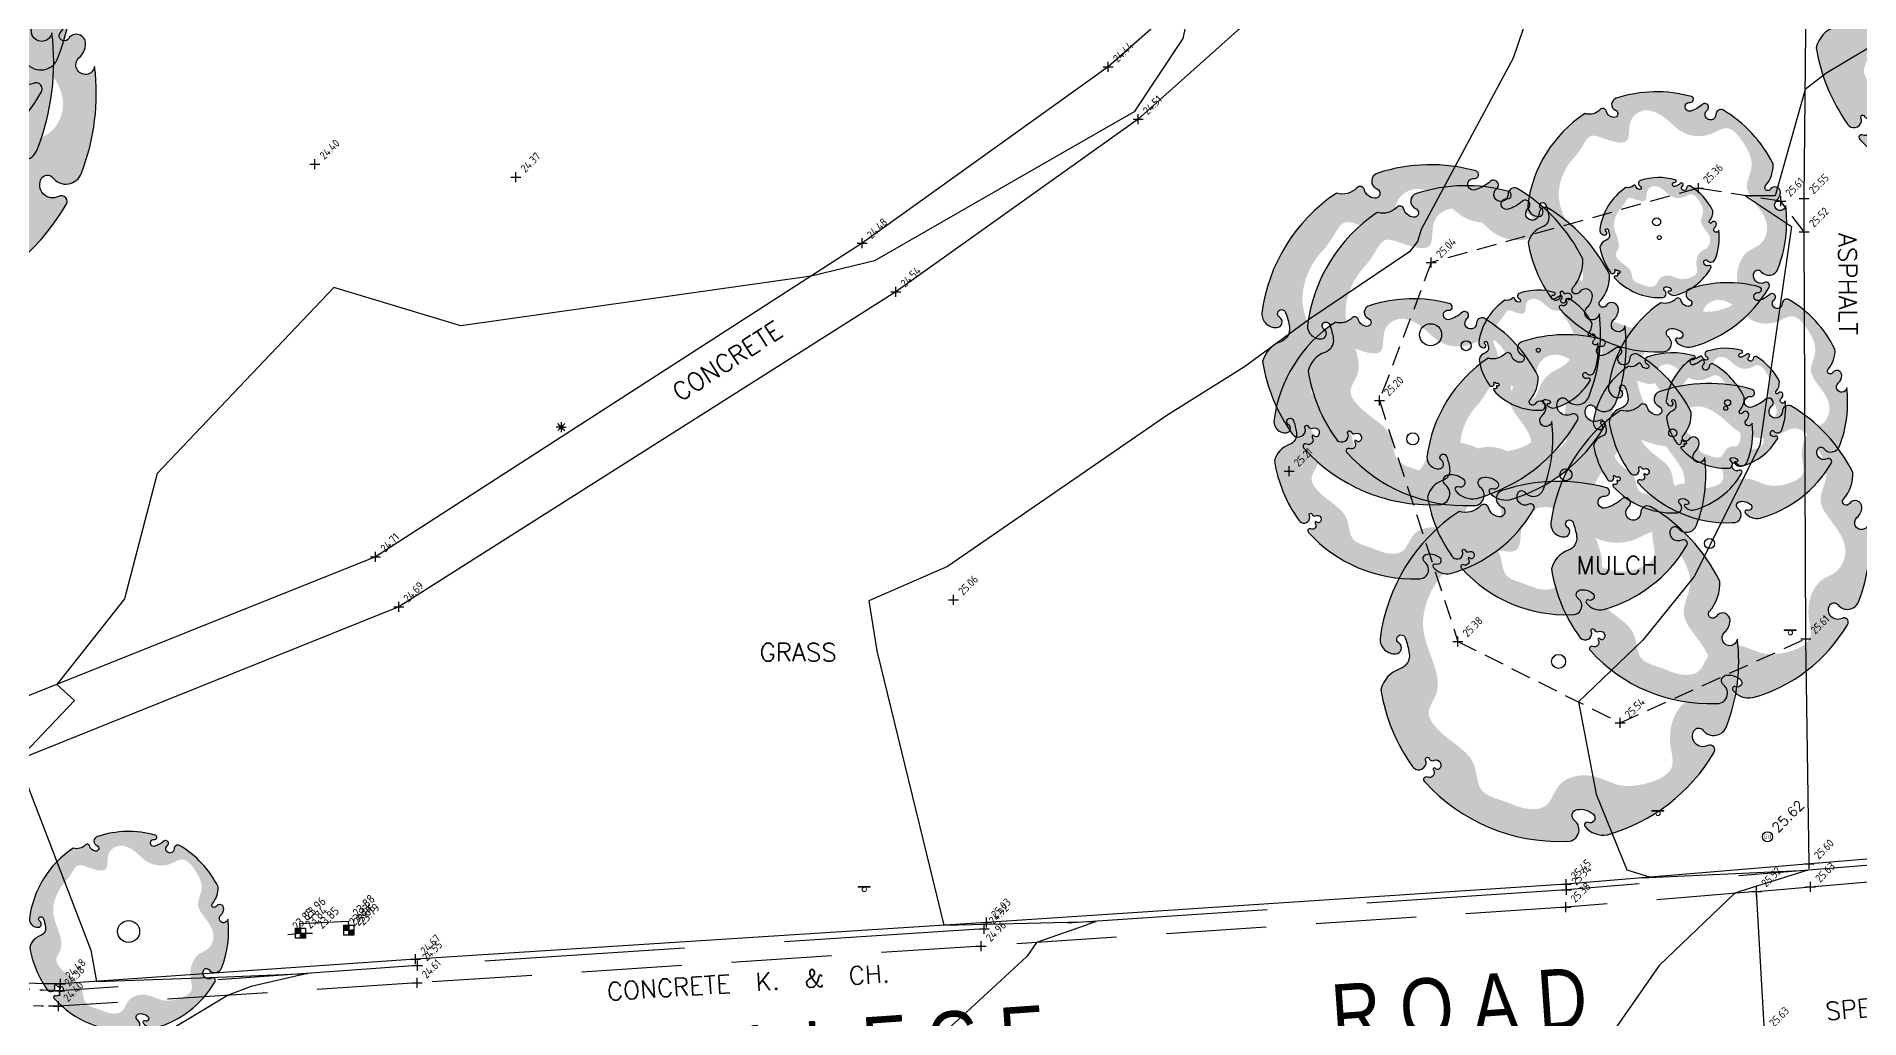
# Model space of a CAD drawing. Header units: metres. Extents: x 245957 to 247358, y 7418632 to 7419642.
# Drawn here: x 246284.66 to 246330.22, y 7418956.98 to 7418981.53 of the extents above; entities that cross this region are included whole.
import ezdxf
from ezdxf.enums import TextEntityAlignment as Align

# ---------------------------------------------------------------- set-up
doc = ezdxf.new("R2010")
doc.units = ezdxf.units.M
doc.linetypes.add('DASHED', pattern=[0.75, 0.5, -0.25])
doc.linetypes.add('HIDDEN', pattern=[0.375, 0.25, -0.125])
for name, color, linetype in [('-TEXT', 7, 'Continuous'), ('104_EXISTING_SURFACE-L', 35, 'Continuous'), ('104_EXISTING_SURFACE-S', 35, 'Continuous'), ('201_SINGLE_TREE-H', 63, 'Continuous'), ('201_SINGLE_TREE-S', 96, 'Continuous'), ('206_GARDEN_BED', 44, 'DASHED'), ('206_GARDEN_BED-L', 44, 'DASHED'), ('206_GARDEN_BED-S', 44, 'DASHED'), ('403_EDGE_OF_BITUMEN', 8, 'Continuous'), ('403_EDGE_OF_BITUMEN-L', 8, 'Continuous'), ('403_EDGE_OF_BITUMEN-S', 8, 'Continuous'), ('405_EDGE_FORMATION', 33, 'Continuous'), ('405_EDGE_FORMATION-L', 33, 'Continuous'), ('405_EDGE_FORMATION-S', 33, 'Continuous'), ('408_BACK_OF_KERB', 10, 'Continuous'), ('408_BACK_OF_KERB-L', 10, 'Continuous'), ('408_BACK_OF_KERB-S', 10, 'Continuous'), ('423_SPEED_HUMP', 163, 'Continuous'), ('423_SPEED_HUMP-L', 163, 'Continuous'), ('423_SPEED_HUMP-S', 163, 'Continuous'), ('503_SIGN-S', 89, 'Continuous'), ('Surface_Contours_Major', 4, 'Continuous'), ('Surface_Contours_Minor', 253, 'Continuous')]:
    doc.layers.add(name, color=color, linetype=linetype)
for name, color, linetype, true_color in [('406_LIP_OF_KERB', 7, 'HIDDEN', 0xff4100), ('406_LIP_OF_KERB-L', 7, 'HIDDEN', 0xff4100), ('406_LIP_OF_KERB-S', 7, 'HIDDEN', 0xff4100), ('407_INVERT_OF_KERB', 7, 'DASHED', 0xff4100), ('407_INVERT_OF_KERB-L', 7, 'DASHED', 0xff4100), ('407_INVERT_OF_KERB-S', 7, 'DASHED', 0xff4100), ('711_LIGHT_POLE-S', 7, 'Continuous', 0xffa500), ('733_GAS_UNCLASSIFIED-L', 7, 'Continuous', 0xe5d400), ('733_GAS_UNCLASSIFIED-S', 7, 'Continuous', 0xe5d400), ('752_FIRE_PLUG', 7, 'Continuous', 0xb30000), ('753_FIRE_HYDRANT', 7, 'Continuous', 0xb30000), ('753_FIRE_HYDRANT-L', 7, 'Continuous', 0xb30000), ('753_FIRE_HYDRANT-S', 7, 'Continuous', 0xb30000)]:
    doc.layers.add(name, color=color, linetype=linetype, true_color=true_color)
doc.styles.add('BOLD', font='ARIALN.TTF')
doc.styles.add('ISO', font='iso.shx')
doc.styles.add('ISO2.5', font='isocp.shx', dxfattribs={"height": 2.5})
doc.styles.get("Standard").update_dxf_attribs({"font": 'SIMPLEX.shx'})

# ---------------------------------------------------------------- blocks, each defined once
blk = doc.blocks.new('CROSS')
at = {"color": 0, "linetype": 'Continuous'}
for p, q in [((-0.5, 0), (0.5, 0)), ((0, -0.5), (0, 0.5))]:
    blk.add_line(p, q, dxfattribs=at)
blk = doc.blocks.new('201T')
at = {"layer": '201_SINGLE_TREE-S'}
blk.add_circle((0, 0), 0.5, dxfattribs=at)
blk = doc.blocks.new('201C')
at = {"layer": '201_SINGLE_TREE-H', "transparency": 33554534}
h = blk.add_hatch(color=256, dxfattribs=at)
h.paths.add_polyline_path([(-0.3717, -0.3344, 0.222926), (0.0196, -0.4996, 0.770799), (0.0439, -0.4417, -0.650302), (0.0511, -0.4116, -0.234737), (0.0964, -0.4247, -0.847312), (0.0816, -0.4475, 0.78443), (0.0732, -0.4583, 0.276934), (0.1352, -0.4813, 0.193599), (0.4309, -0.2536, 0.800435), (0.4144, -0.2337, -0.75216), (0.3757, -0.1925, -0.528914), (0.4006, -0.1909, 0.594112), (0.4663, -0.1804, 0.123805), (0.4962, 0.0616, -1.41759), (0.4607, 0.0811, 0.206906), (0.4758, 0.1133, 0.759729), (0.4374, 0.1252, -1.073307), (0.4187, 0.1392, 0.194379), (0.4474, 0.2231, 0.144612), (0.2544, 0.4304, 0.53339), (0.2277, 0.4128, -1.592592), (0.1939, 0.4293, 1.030038), (0.1758, 0.4513, -0.10361), (0.1314, 0.4262, -1.238487), (0.1282, 0.4593, 0.884725), (0.1336, 0.4818, 0.147549), (-0.1551, 0.4753, 0.71725), (-0.1579, 0.4291, -0.864032), (-0.1646, 0.4015, -0.310704), (-0.1946, 0.4266, 0.58143), (-0.2167, 0.4321, -0.281558), (-0.2766, 0.4162), (-0.2775, 0.4159, 0.217121), (-0.4959, 0.0634), (-0.4959, 0.0634, 0.440011), (-0.4522, 0.021, 0.723973), (-0.4442, 0.0516, -1.384648), (-0.4262, 0.0659, -0.051107), (-0.4149, 0.0223, -0.361502), (-0.441, -0.0208, 0.256822), (-0.4937, -0.0791, 0.116166), (-0.4065, -0.2911, 0.67803), (-0.3682, -0.2843, 0.170035), (-0.3696, -0.274, -1.054701), (-0.3596, -0.2696, 0.431903), (-0.3468, -0.2749, -0.910728), (-0.3329, -0.2993, -0.42046), (-0.3418, -0.2976, 1.007885), (-0.3479, -0.3018, -0.766634), (-0.3646, -0.3216, 0.938602), (-0.3717, -0.3344)])
edge = h.paths.add_edge_path(flags=16)
edge.add_spline(control_points=[(-0.3177, 0.2468), (-0.303, 0.2628), (-0.2856, 0.2893), (-0.256, 0.3411), (-0.1928, 0.3155), (-0.0921, 0.286), (-0.1162, 0.3941), (-0.0359, 0.4462), (0.0392, 0.3985), (0.1028, 0.3299), (0.1957, 0.3214), (0.2784, 0.3804), (0.3442, 0.2961), (0.3785, 0.2147), (0.3303, 0.1307), (0.3915, 0.0592), (0.4378, -0.0139), (0.4055, -0.0919), (0.3459, -0.1091), (0.3102, -0.1666), (0.3057, -0.2282), (0.3286, -0.3091), (0.2408, -0.3447), (0.1647, -0.3496), (0.103, -0.3142), (0.0463, -0.3153), (0.0047, -0.3356), (-0.0139, -0.3682), (-0.0327, -0.4069), (-0.0927, -0.4151), (-0.1463, -0.3868), (-0.23, -0.3665), (-0.2245, -0.2773), (-0.2864, -0.2294), (-0.3344, -0.1941), (-0.3737, -0.1409), (-0.3276, -0.0866), (-0.344, -0.0009), (-0.3866, 0.0828), (-0.3665, 0.1796), (-0.3359, 0.2271), (-0.3177, 0.2468)], knot_values=[0, 0, 0, 0, 0.064972, 0.101243, 0.15652, 0.245586, 0.324463, 0.387907, 0.486094, 0.554514, 0.671826, 0.728629, 0.823661, 0.919885, 0.989953, 1.075257, 1.171704, 1.23593, 1.293575, 1.346478, 1.426142, 1.479146, 1.570817, 1.644481, 1.712561, 1.774901, 1.807, 1.846291, 1.885582, 1.928182, 2.007036, 2.074591, 2.151638, 2.226455, 2.293426, 2.340744, 2.397548, 2.47317, 2.587294, 2.673595, 2.754259, 2.754259, 2.754259, 2.754259], degree=3, periodic=0)
at = {"layer": '201_SINGLE_TREE-S'}
blk.add_lwpolyline([(-0.3717, -0.3344, 0.222926), (0.0196, -0.4996, 0.770799), (0.0439, -0.4417, -0.650302), (0.0511, -0.4116, -0.234737), (0.0964, -0.4247, -0.847312), (0.0816, -0.4475, 0.78443), (0.0732, -0.4583, 0.276934), (0.1352, -0.4813, 0.193599), (0.4309, -0.2536, 0.800435), (0.4144, -0.2337, -0.75216), (0.3757, -0.1925, -0.528914), (0.4006, -0.1909, 0.594112), (0.4663, -0.1804, 0.123805), (0.4962, 0.0616, -1.41759), (0.4607, 0.0811, 0.206906), (0.4758, 0.1133, 0.759729), (0.4374, 0.1252, -1.073307), (0.4187, 0.1392, 0.194379), (0.4474, 0.2231, 0.144612), (0.2544, 0.4304, 0.53339), (0.2277, 0.4128, -1.592592), (0.1939, 0.4293, 1.030038), (0.1758, 0.4513, -0.10361), (0.1314, 0.4262, -1.238487), (0.1282, 0.4593, 0.884725), (0.1336, 0.4818, 0.147549), (-0.1551, 0.4753, 0.71725), (-0.1579, 0.4291, -0.864032), (-0.1646, 0.4015, -0.310704), (-0.1946, 0.4266, 0.58143), (-0.2167, 0.4321, -0.281558), (-0.2766, 0.4162), (-0.2775, 0.4159, 0.217121), (-0.4959, 0.0634), (-0.4959, 0.0634, 0.440011), (-0.4522, 0.021, 0.723973), (-0.4442, 0.0516, -1.384648), (-0.4262, 0.0659, -0.051107), (-0.4149, 0.0223, -0.361502), (-0.441, -0.0208, 0.256822), (-0.4937, -0.0791, 0.116166), (-0.4065, -0.2911, 0.67803), (-0.3682, -0.2843, 0.170035), (-0.3696, -0.274, -1.054701), (-0.3596, -0.2696, 0.431903), (-0.3468, -0.2749, -0.910728), (-0.3329, -0.2993, -0.42046), (-0.3418, -0.2976, 1.007885), (-0.3479, -0.3018, -0.766634), (-0.3646, -0.3216, 0.938602), (-0.3717, -0.3344)], format="xyb", dxfattribs=at)
blk = doc.blocks.new('753')
at = {"layer": '752_FIRE_PLUG', "color": 0}
for points in [[(-0.5, 0.5), (0, 0.5), (0, 0), (-0.5, 0)], [(-0.45, 0.45), (-0.05, 0.45), (-0.05, 0.05), (-0.45, 0.05)], [(-0.4, 0.4), (-0.1, 0.4), (-0.1, 0.1), (-0.4, 0.1)], [(-0.35, 0.35), (-0.15, 0.35), (-0.15, 0.15), (-0.35, 0.15)], [(-0.3, 0.3), (-0.2, 0.3), (-0.2, 0.2), (-0.3, 0.2)], [(0, 0), (0.5, 0), (0.5, -0.5), (0, -0.5)], [(0.05, -0.05), (0.45, -0.05), (0.45, -0.45), (0.05, -0.45)], [(0.1, -0.1), (0.4, -0.1), (0.4, -0.4), (0.1, -0.4)], [(0.15, -0.15), (0.35, -0.15), (0.35, -0.35), (0.15, -0.35)], [(0.2, -0.2), (0.3, -0.2), (0.3, -0.3), (0.2, -0.3)]]:
    blk.add_lwpolyline(points, close=True, dxfattribs=at)
for points in [[(0, -0.5), (-0.5, -0.5), (-0.5, 0)], [(0, 0.5), (0.5, 0.5), (0.5, 0)]]:
    blk.add_lwpolyline(points, dxfattribs=at)
blk = doc.blocks.new('503')
at = {"color": 0, "linetype": 'Continuous', "lineweight": 13}
for p, q in [((-0.51, 0.24), (0.49, 0.24)), ((-0.51, 0.18), (0.49, 0.18))]:
    blk.add_line(p, q, dxfattribs=at)
for p, q in [((-0.51, 0.24), (-0.51, 0.18)), ((0.49, 0.18), (0.49, 0.24))]:
    blk.add_line(p, q)
blk.add_circle((0, 0), 0.181, dxfattribs=at)
blk = doc.blocks.new('733')
at = {"color": 0}
blk.add_circle((0, 0), 0.499, dxfattribs=at)
at = {"color": 0, "style": 'ISO'}
blk.add_text('GU', height=0.4, dxfattribs=at).set_placement((0, 0), align=Align.MIDDLE_CENTER)
blk = doc.blocks.new('711')
blk.add_hatch(color=0).paths.add_polyline_path([(0.18, 0, 1), (-0.18, 0, 1)])
at = {"color": 0}
for p, q in [((-0.18, 0), (-0.5, 0)), ((-0.13, 0.13), (-0.35, 0.35)), ((0, 0.5), (0, 0.18)), ((0.13, 0.13), (0.35, 0.35)), ((0.18, 0), (0.5, 0)), ((-0.35, -0.35), (-0.13, -0.13)), ((0, -0.18), (0, -0.5)), ((0.13, -0.13), (0.35, -0.35))]:
    blk.add_line(p, q, dxfattribs=at)
blk.add_circle((0, 0), 0.177, dxfattribs=at)
blk = doc.blocks.new('CK')
at = {"layer": '-TEXT'}
blk.add_text('CONCRETE  K.  &  CH.', height=0.45, dxfattribs=at).set_placement((-0.032, -0.236), align=Align.CENTER)
blk = doc.blocks.new('G')
at = {"layer": '-TEXT'}
blk.add_text('GRASS', height=0.45, dxfattribs=at).set_placement((0.021, -0.235), align=Align.CENTER)
blk = doc.blocks.new('A')
at = {"layer": '-TEXT'}
blk.add_text('ASPHALT', height=0.45, dxfattribs=at).set_placement((-0.053, -0.242), align=Align.CENTER)
blk = doc.blocks.new('C')
at = {"layer": '-TEXT'}
blk.add_text('CONCRETE', height=0.45, dxfattribs=at).set_placement((-0.001, -0.23), align=Align.CENTER)
blk = doc.blocks.new('M')
at = {"layer": '-TEXT'}
blk.add_text('MULCH', height=0.45, dxfattribs=at).set_placement((0.021, -0.224), align=Align.CENTER)

msp = doc.modelspace()

# ---------------------------------------------------------------- linework, layer by layer
at = {"layer": '206_GARDEN_BED'}
for p, q in [((246326.195, 7418977.738), (246319.521, 7418975.879)), ((246328.251, 7418977.41), (246326.195, 7418977.738)), ((246328.842, 7418976.646), (246328.251, 7418977.41)), ((246319.521, 7418975.879), (246318.222, 7418972.429)), ((246318.222, 7418972.429), (246320.187, 7418966.405)), ((246320.187, 7418966.405), (246324.239, 7418964.373)), ((246324.239, 7418964.373), (246328.878, 7418966.474))]:
    msp.add_line(p, q, dxfattribs=at)
at = {"layer": '403_EDGE_OF_BITUMEN'}
for p, q in [((246328.838, 7418977.477), (246328.947, 7418989.236)), ((246328.842, 7418976.646), (246328.838, 7418977.477)), ((246328.878, 7418966.474), (246328.842, 7418976.646)), ((246328.965, 7418960.85), (246328.878, 7418966.474))]:
    msp.add_line(p, q, dxfattribs=at)
at = {"layer": '405_EDGE_FORMATION'}
for p, q in [((246314.155, 7418983.17), (246311.449, 7418980.769)), ((246315.29, 7418982.23), (246312.197, 7418979.462)), ((246311.449, 7418980.769), (246305.299, 7418976.36)), ((246312.197, 7418979.462), (246306.139, 7418975.15)), ((246305.299, 7418976.36), (246293.14, 7418968.525)), ((246306.139, 7418975.15), (246293.717, 7418967.276)), ((246293.14, 7418968.525), (246280.343, 7418963.398)), ((246293.717, 7418967.276), (246280.691, 7418962.029))]:
    msp.add_line(p, q, dxfattribs=at)
at = {"layer": '406_LIP_OF_KERB', "ltscale": 10}
for p, q in [((246327.65, 7418960.156), (246322.881, 7418959.765)), ((246322.881, 7418959.765), (246308.272, 7418958.79)), ((246308.272, 7418958.79), (246294.176, 7418957.872)), ((246294.176, 7418957.872), (246285.217, 7418957.286))]:
    msp.add_line(p, q, dxfattribs=at)
at = {"layer": '406_LIP_OF_KERB', "start_tangent": (-0.999982, -0.006064), "end_tangent": (-0.711617, 0.702567)}
msp.add_spline([(246285.217, 7418957.286), (246281.828, 7418957.705), (246278.953, 7418958.857), (246276.897, 7418960.407)], degree=3, dxfattribs=at)
at = {"layer": '407_INVERT_OF_KERB', "ltscale": 10}
for p, q in [((246332.187, 7418960.951), (246322.902, 7418960.199)), ((246322.902, 7418960.199), (246308.344, 7418959.222)), ((246308.344, 7418959.222), (246294.184, 7418958.304)), ((246294.184, 7418958.304), (246285.244, 7418957.672))]:
    msp.add_line(p, q, dxfattribs=at)
at = {"layer": '407_INVERT_OF_KERB', "start_tangent": (-0.999721, 0.023599), "end_tangent": (-0.693752, 0.720214)}
msp.add_spline([(246285.244, 7418957.672), (246281.944, 7418958.121), (246279.152, 7418959.169), (246277.256, 7418960.627)], degree=3, dxfattribs=at)
at = {"layer": '408_BACK_OF_KERB'}
for p, q in [((246332.169, 7418961.111), (246322.889, 7418960.34)), ((246322.889, 7418960.34), (246308.403, 7418959.379)), ((246308.403, 7418959.379), (246294.139, 7418958.463)), ((246294.139, 7418958.463), (246285.265, 7418957.847))]:
    msp.add_line(p, q, dxfattribs=at)
at = {"layer": '408_BACK_OF_KERB', "start_tangent": (-0.99993, -0.011794), "end_tangent": (-0.692961, 0.720975)}
msp.add_spline([(246285.265, 7418957.847), (246281.967, 7418958.226), (246279.226, 7418959.278), (246277.353, 7418960.728)], degree=3, dxfattribs=at)
at = {"layer": '423_SPEED_HUMP'}
for p, q in [((246328.997, 7418960.271), (246331.01, 7418960.451)), ((246327.65, 7418960.156), (246328.997, 7418960.271)), ((246327.844, 7418956.657), (246327.65, 7418960.156))]:
    msp.add_line(p, q, dxfattribs=at)
at = {"layer": '753_FIRE_HYDRANT'}
for p, q in [((246291.236, 7418959.358), (246292.453, 7418959.413)), ((246292.453, 7418959.413), (246292.468, 7418959.191)), ((246290.943, 7418959.082), (246291.262, 7418959.118)), ((246291.236, 7418959.358), (246291.262, 7418959.118)), ((246291.262, 7418959.118), (246291.56, 7418959.116)), ((246292.36, 7418959.184), (246292.468, 7418959.191)), ((246292.468, 7418959.191), (246292.587, 7418959.203))]:
    msp.add_line(p, q, dxfattribs=at)
at = {"layer": 'Surface_Contours_Major', "elevation": 25}
msp.add_lwpolyline([(246322.673, 7418984.248), (246321.567, 7418980.991), (246319.264, 7418976.708), (246319.172, 7418976.404), (246318.976, 7418976.146), (246316.48, 7418974.462), (246314.852, 7418973.269), (246312.909, 7418972.059), (246307.427, 7418968.277), (246305.465, 7418967.422), (246305.668, 7418966.169), (246307.336, 7418959.311), (246308.389, 7418959.34), (246311.138, 7418959.41), (246310.893, 7418959.318), (246309.657, 7418958.883), (246309.41, 7418958.534), (246307.789, 7418957.032), (246305.902, 7418955.343)], dxfattribs=at)
at = {"layer": 'Surface_Contours_Minor'}
for points, elevation in [([(246313.565, 7418982.645), (246313.312, 7418981.477), (246312.092, 7418979.647), (246310.266, 7418978.593), (246305.604, 7418975.922), (246304.021, 7418975.536), (246295.271, 7418974.294), (246292.099, 7418975.254), (246287.679, 7418970.609), (246286.868, 7418967.475), (246285.173, 7418965.333), (246285.618, 7418964.927), (246284.197, 7418963.441), (246286.019, 7418958.689), (246286.167, 7418957.91), (246289.001, 7418958.006), (246291.439, 7418958.11), (246290.03, 7418957.779), (246289.452, 7418957.564), (246287.616, 7418956.453)], 24.5), ([(246330.848, 7418981.478), (246329.379, 7418980.604), (246328.864, 7418980.205), (246328.114, 7418977.548), (246327.369, 7418977.551), (246328.522, 7418976.778), (246327.728, 7418971.303), (246326.089, 7418968.032), (246324.803, 7418966.441), (246323.199, 7418964.894), (246323.644, 7418962.592), (246324.405, 7418960.698), (246324.999, 7418960.518), (246324.784, 7418960.498), (246326.931, 7418960.596), (246328.929, 7418960.687), (246327.231, 7418960.16), (246327.103, 7418960.111), (246325.216, 7418958.304), (246323.822, 7418956.309)], 25.5)]:
    msp.add_lwpolyline(points, dxfattribs=dict(at, elevation=elevation))

# ---------------------------------------------------------------- block references
at = {"layer": '-TEXT'}
for name, p, rotation in [('A', (246329.947, 7418975.29), 270.4249597286471), ('C', (246301.926, 7418973.422), 32.79683448864464), ('CK', (246302.482, 7418957.895), 3.725677133977408)]:
    msp.add_blockref(name, p, dxfattribs=dict(at, rotation=rotation))
for name, p in [('M', (246324.144, 7418968.312)), ('G', (246303.679, 7418966.147))]:
    msp.add_blockref(name, p, dxfattribs=at)
at = {"layer": '104_EXISTING_SURFACE-S', "xscale": 0.25, "yscale": 0.25, "zscale": 0.25}
for p in [(246291.62, 7418978.341), (246296.645, 7418978.017), (246315.969, 7418970.662), (246307.582, 7418967.449)]:
    msp.add_blockref('CROSS', p, dxfattribs=at)
at = {"layer": '201_SINGLE_TREE-S'}
for name, p, xscale, yscale, zscale in [('201C', (246279.605, 7418983.161), 12, 12, 12), ('201C', (246279.095, 7418980.885), 12, 12, 12), ('201C', (246333.582, 7418981.96), 9, 9, 9), ('201C', (246280.659, 7418980.102), 11, 11, 11), ('201C', (246325.152, 7418976.897), 6.5, 6.5, 6.5), ('201C', (246319.502, 7418974.074), 8.5, 8.5, 8.5), ('201C', (246320.391, 7418973.801), 8, 8, 8), ('201C', (246325.216, 7418976.504), 3, 3, 3), ('201T', (246325.152, 7418976.897), 0.2, 0.2, 0.2), ('201T', (246325.216, 7418976.504), 0.1, 0.1, 0.1), ('201C', (246326.924, 7418972.375), 6, 6, 6), ('201C', (246319.057, 7418971.473), 7, 7, 7), ('201C', (246322.194, 7418973.688), 3, 3, 3), ('201T', (246319.502, 7418974.074), 0.55, 0.55, 0.55), ('201C', (246322.883, 7418970.575), 7, 7, 7), ('201T', (246320.391, 7418973.801), 0.25, 0.25, 0.25), ('201T', (246322.194, 7418973.688), 0.1, 0.1, 0.1), ('201C', (246325.552, 7418971.621), 4, 4, 4), ('201C', (246326.878, 7418972.236), 3, 3, 3), ('201C', (246326.472, 7418968.854), 8, 8, 8), ('201T', (246326.878, 7418972.236), 0.1, 0.1, 0.1), ('201T', (246326.924, 7418972.375), 0.15, 0.15, 0.15), ('201T', (246325.552, 7418971.621), 0.2, 0.2, 0.2), ('201T', (246319.057, 7418971.473), 0.3, 0.3, 0.3), ('201C', (246322.703, 7418965.908), 9, 9, 9), ('201T', (246322.883, 7418970.575), 0.3, 0.3, 0.3), ('201T', (246326.472, 7418968.854), 0.25, 0.25, 0.25), ('201T', (246322.703, 7418965.908), 0.35, 0.35, 0.35), ('201C', (246286.966, 7418959.157), 5, 5, 5), ('201T', (246286.966, 7418959.157), 0.55, 0.55, 0.55)]:
    msp.add_blockref(name, p, dxfattribs=dict(at, xscale=xscale, yscale=yscale, zscale=zscale))
at = {"layer": '206_GARDEN_BED-S', "xscale": 0.25, "yscale": 0.25, "zscale": 0.25}
for p in [(246326.195, 7418977.738), (246328.251, 7418977.41), (246328.842, 7418976.646), (246319.521, 7418975.879), (246318.222, 7418972.429), (246320.187, 7418966.405), (246324.239, 7418964.373)]:
    msp.add_blockref('CROSS', p, dxfattribs=at)
at = {"layer": '403_EDGE_OF_BITUMEN-S', "xscale": 0.25, "yscale": 0.25, "zscale": 0.25}
for p in [(246328.838, 7418977.477), (246328.878, 7418966.474), (246328.965, 7418960.85)]:
    msp.add_blockref('CROSS', p, dxfattribs=at)
at = {"layer": '405_EDGE_FORMATION-S', "xscale": 0.25, "yscale": 0.25, "zscale": 0.25}
for p in [(246311.449, 7418980.769), (246312.197, 7418979.462), (246305.299, 7418976.36), (246306.139, 7418975.15), (246293.14, 7418968.525), (246293.717, 7418967.276)]:
    msp.add_blockref('CROSS', p, dxfattribs=at)
at = {"layer": '406_LIP_OF_KERB-S', "xscale": 0.25, "yscale": 0.25, "zscale": 0.25}
for p in [(246322.881, 7418959.765), (246308.272, 7418958.79), (246294.176, 7418957.872), (246285.217, 7418957.286)]:
    msp.add_blockref('CROSS', p, dxfattribs=at)
at = {"layer": '407_INVERT_OF_KERB-S', "xscale": 0.25, "yscale": 0.25, "zscale": 0.25}
for p in [(246322.902, 7418960.199), (246308.344, 7418959.222), (246294.184, 7418958.304), (246285.244, 7418957.672)]:
    msp.add_blockref('CROSS', p, dxfattribs=at)
at = {"layer": '408_BACK_OF_KERB-S', "xscale": 0.25, "yscale": 0.25, "zscale": 0.25}
for p in [(246322.889, 7418960.34), (246308.403, 7418959.379), (246294.139, 7418958.463), (246285.265, 7418957.847)]:
    msp.add_blockref('CROSS', p, dxfattribs=at)
at = {"layer": '423_SPEED_HUMP-S', "xscale": 0.25, "yscale": 0.25, "zscale": 0.25}
for p in [(246327.65, 7418960.156), (246328.997, 7418960.271)]:
    msp.add_blockref('CROSS', p, dxfattribs=at)
at = {"layer": '503_SIGN-S', "xscale": 0.3, "yscale": 0.3, "zscale": 0.3}
for p in [(246328.493, 7418966.625), (246325.187, 7418962.108), (246305.351, 7418960.207)]:
    msp.add_blockref('503', p, dxfattribs=at)
at = {"layer": '711_LIGHT_POLE-S', "xscale": 0.25, "yscale": 0.25, "zscale": 0.25}
msp.add_blockref('711', (246297.778, 7418971.764), dxfattribs=at)
at = {"layer": '733_GAS_UNCLASSIFIED-S', "xscale": 0.25, "yscale": 0.25, "zscale": 0.25}
msp.add_blockref('733', (246327.922, 7418961.525), dxfattribs=at)
at = {"layer": '753_FIRE_HYDRANT-S', "xscale": 0.25, "yscale": 0.25, "zscale": 0.25}
for p in [(246291.262, 7418959.118), (246292.468, 7418959.191)]:
    msp.add_blockref('753', p, dxfattribs=at)

# ---------------------------------------------------------------- texts
at = {"layer": '-TEXT', "style": 'BOLD'}
msp.add_text('C O L L E G E               R O A D', height=1.5, rotation=4, dxfattribs=at).set_placement((246311.215, 7418955.916), align=Align.CENTER)
at = {"layer": '-TEXT', "insert": (246330.312, 7418957.467), "char_height": 0.45, "width": 1.37587, "attachment_point": 2, "rotation": 5.1181}
msp.add_mtext('SPEED\\PHUMP', dxfattribs=at)
at = {"layer": '104_EXISTING_SURFACE-L', "style": 'ISO2.5'}
for s, p in [('24.40', (246291.787, 7418978.508)), ('24.37', (246296.812, 7418978.184)), ('25.21', (246316.136, 7418970.83)), ('25.06', (246307.749, 7418967.617))]:
    msp.add_text(s, height=0.2, rotation=45, dxfattribs=at).set_placement(p, align=Align.MIDDLE_LEFT)
at = {"layer": '206_GARDEN_BED-L', "style": 'ISO2.5'}
for s, p in [('25.36', (246326.362, 7418977.905)), ('25.61', (246328.419, 7418977.578)), ('25.52', (246329.01, 7418976.813)), ('25.04', (246319.689, 7418976.047)), ('25.20', (246318.389, 7418972.596)), ('25.38', (246320.354, 7418966.573)), ('25.54', (246324.406, 7418964.54))]:
    msp.add_text(s, height=0.2, rotation=45, dxfattribs=at).set_placement(p, align=Align.MIDDLE_LEFT)
at = {"layer": '403_EDGE_OF_BITUMEN-L', "style": 'ISO2.5'}
for s, p in [('25.55', (246329.005, 7418977.644)), ('25.61', (246329.046, 7418966.641)), ('25.60', (246329.133, 7418961.017))]:
    msp.add_text(s, height=0.2, rotation=45, dxfattribs=at).set_placement(p, align=Align.MIDDLE_LEFT)
at = {"layer": '405_EDGE_FORMATION-L', "style": 'ISO2.5'}
for s, p in [('24.44', (246311.617, 7418980.937)), ('24.51', (246312.364, 7418979.63)), ('24.48', (246305.466, 7418976.527)), ('24.54', (246306.306, 7418975.317)), ('24.71', (246293.308, 7418968.693)), ('24.69', (246293.884, 7418967.443))]:
    msp.add_text(s, height=0.2, rotation=45, dxfattribs=at).set_placement(p, align=Align.MIDDLE_LEFT)
at = {"layer": '406_LIP_OF_KERB-L', "style": 'ISO2.5'}
for s, p in [('25.38', (246323.049, 7418959.932)), ('24.96', (246308.439, 7418958.957)), ('24.61', (246294.344, 7418958.039)), ('24.40', (246285.384, 7418957.454))]:
    msp.add_text(s, height=0.2, rotation=45, dxfattribs=at).set_placement(p, align=Align.MIDDLE_LEFT)
at = {"layer": '407_INVERT_OF_KERB-L', "style": 'ISO2.5'}
for s, p in [('25.34', (246323.07, 7418960.366)), ('24.92', (246308.512, 7418959.389)), ('24.55', (246294.351, 7418958.471)), ('24.38', (246285.411, 7418957.839))]:
    msp.add_text(s, height=0.2, rotation=45, dxfattribs=at).set_placement(p, align=Align.MIDDLE_LEFT)
at = {"layer": '408_BACK_OF_KERB-L', "style": 'ISO2.5'}
for s, p in [('25.45', (246323.057, 7418960.508)), ('25.03', (246308.57, 7418959.546)), ('24.67', (246294.307, 7418958.631)), ('24.48', (246285.433, 7418958.015))]:
    msp.add_text(s, height=0.2, rotation=45, dxfattribs=at).set_placement(p, align=Align.MIDDLE_LEFT)
at = {"layer": '423_SPEED_HUMP-L', "style": 'ISO2.5'}
for s, p in [('25.52', (246327.817, 7418960.323)), ('25.63', (246329.164, 7418960.438)), ('25.63', (246328.011, 7418956.825))]:
    msp.add_text(s, height=0.2, rotation=45, dxfattribs=at).set_placement(p, align=Align.MIDDLE_LEFT)
at = {"layer": '733_GAS_UNCLASSIFIED-L'}
msp.add_text('25.62', height=0.25, rotation=45, dxfattribs=at).set_placement((246328.09, 7418961.693), align=Align.MIDDLE_LEFT)
at = {"layer": '753_FIRE_HYDRANT-L', "style": 'ISO2.5'}
for s, p in [('23.96', (246291.403, 7418959.525)), ('23.83', (246292.527, 7418959.351)), ('23.88', (246292.621, 7418959.58)), ('23.86', (246292.635, 7418959.358)), ('23.79', (246292.755, 7418959.371)), ('23.83', (246291.11, 7418959.249)), ('23.84', (246291.43, 7418959.285)), ('23.85', (246291.728, 7418959.283))]:
    msp.add_text(s, height=0.22, rotation=45, dxfattribs=at).set_placement(p, align=Align.MIDDLE_LEFT)

doc.saveas('drawing.dxf')
